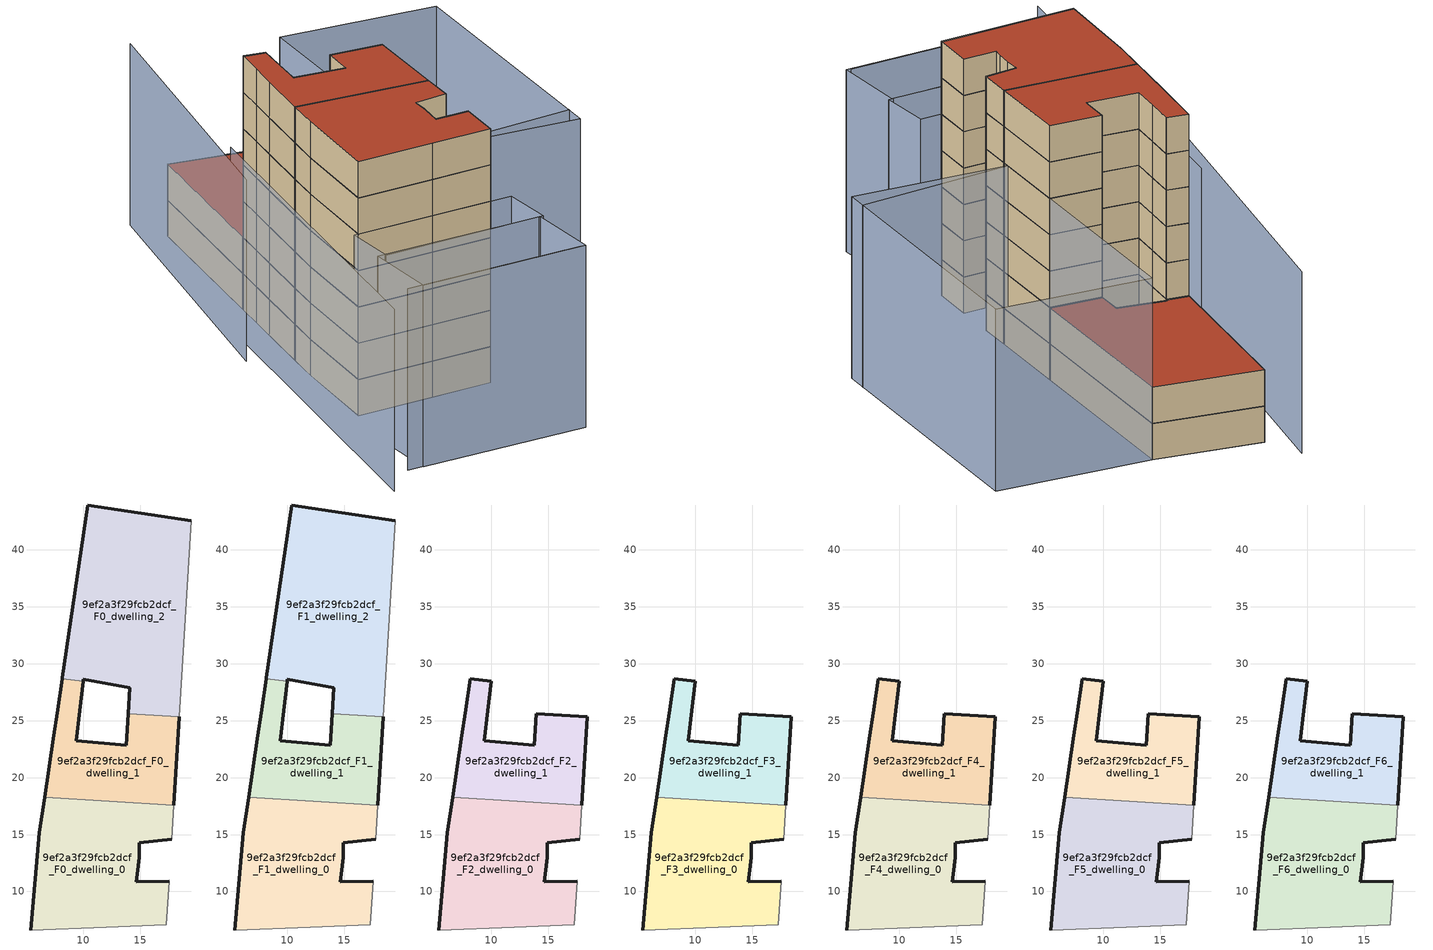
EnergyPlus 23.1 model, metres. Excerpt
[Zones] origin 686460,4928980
9ef2a3f29fcb2dcf_F0_dwelling_0
 floor ground (EU_floor_Construction): 17.28,7.08 17.55,10.92 14.66,10.83 14.71,11.51 14.89,13.01 14.92,14.29 17.76,14.59 17.94,17.57 6.6,18.27 6.15,15.14 5.39,6.62 12.02,6.88 z0
 wall outside (EU_wall_Construction): 17.76,14.59 14.92,14.29 14.89,13.01 14.71,11.51 14.66,10.83 17.55,10.92 / 5.39,6.62 6.15,15.14 6.6,18.27 z0:3
 wall adiabatic (EU_wall_Construction): 17.94,17.57 17.76,14.59 / 17.55,10.92 17.28,7.08 12.02,6.88 5.39,6.62 z0:3
 wall to 9ef2a3f29fcb2dcf_F0_dwelling_1 (EU_wall_Construction): 6.6,18.27 17.94,17.57 z0:3
9ef2a3f29fcb2dcf_F0_dwelling_1
 floor ground (EU_floor_Construction): 17.94,17.57 18.41,25.32 13.93,25.59 13.75,22.82 9.36,23.21 9.67,25.85 9.98,28.44 9.97,28.44 8.13,28.68 7.73,25.97 7.36,23.4 6.6,18.27 z0
 wall outside (EU_wall_Construction): 18.41,25.32 17.94,17.57 / 6.6,18.27 7.36,23.4 7.73,25.97 8.13,28.68 / 9.98,28.44 9.67,25.85 9.36,23.21 13.75,22.82 13.93,25.59 z0:3
 wall to 9ef2a3f29fcb2dcf_F0_dwelling_2 (EU_wall_Construction): 13.93,25.59 18.41,25.32 / 8.13,28.68 9.97,28.44 9.98,28.44 z0:3
9ef2a3f29fcb2dcf_F0_dwelling_2
 floor ground (EU_floor_Construction): 18.41,25.32 19.47,42.55 10.37,43.92 8.14,28.74 8.13,28.68 9.97,28.44 9.98,28.44 10,28.61 14.09,27.9 13.93,25.59 z0
 wall outside (EU_wall_Construction): 13.93,25.59 14.09,27.9 10,28.61 9.98,28.44 / 8.13,28.68 8.14,28.74 10.37,43.92 19.47,42.55 z0:3
 wall adiabatic (EU_wall_Construction): 19.47,42.55 18.41,25.32 z0:3
9ef2a3f29fcb2dcf_F1_dwelling_0
 floor to 9ef2a3f29fcb2dcf_F0_dwelling_0 (EU_floor_Construction): 17.28,7.08 17.55,10.92 14.66,10.83 14.71,11.51 14.89,13.01 14.92,14.29 17.76,14.59 17.94,17.57 6.6,18.27 6.15,15.14 5.39,6.62 12.02,6.88 z3
 wall outside (EU_wall_Construction): 17.76,14.59 14.92,14.29 14.89,13.01 14.71,11.51 14.66,10.83 17.55,10.92 / 5.39,6.62 6.15,15.14 6.6,18.27 z3:6
 wall adiabatic (EU_wall_Construction): 17.94,17.57 17.76,14.59 / 17.55,10.92 17.28,7.08 12.02,6.88 5.39,6.62 z3:6
 wall to 9ef2a3f29fcb2dcf_F1_dwelling_1 (EU_wall_Construction): 6.6,18.27 17.94,17.57 z3:6
9ef2a3f29fcb2dcf_F1_dwelling_1
 floor to 9ef2a3f29fcb2dcf_F0_dwelling_1 (EU_floor_Construction): 17.94,17.57 18.41,25.32 13.93,25.59 13.75,22.82 9.36,23.21 9.67,25.85 9.98,28.44 9.97,28.44 8.13,28.68 7.73,25.97 7.36,23.4 6.6,18.27 z3
 wall outside (EU_wall_Construction): 18.41,25.32 17.94,17.57 / 6.6,18.27 7.36,23.4 7.73,25.97 8.13,28.68 / 9.98,28.44 9.67,25.85 9.36,23.21 13.75,22.82 13.93,25.59 z3:6
 wall to 9ef2a3f29fcb2dcf_F1_dwelling_2 (EU_wall_Construction): 13.93,25.59 18.41,25.32 / 8.13,28.68 9.97,28.44 9.98,28.44 z3:6
9ef2a3f29fcb2dcf_F1_dwelling_2
 floor to 9ef2a3f29fcb2dcf_F0_dwelling_2 (EU_floor_Construction): 18.41,25.32 19.47,42.55 10.37,43.92 8.14,28.74 8.13,28.68 9.97,28.44 9.98,28.44 10,28.61 14.09,27.9 13.93,25.59 z3
 wall outside (EU_wall_Construction): 13.93,25.59 14.09,27.9 10,28.61 9.98,28.44 / 8.13,28.68 8.14,28.74 10.37,43.92 19.47,42.55 z3:6
 wall adiabatic (EU_wall_Construction): 19.47,42.55 18.41,25.32 z3:6
 roof outside (EU_roof_Construction): 19.47,42.55 18.41,25.32 13.93,25.59 14.09,27.9 10,28.61 9.98,28.44 9.97,28.44 8.13,28.68 8.14,28.74 10.37,43.92 z6
9ef2a3f29fcb2dcf_F2_dwelling_0
 floor to 9ef2a3f29fcb2dcf_F1_dwelling_0 (EU_floor_Construction): 17.28,7.08 17.55,10.92 14.66,10.83 14.71,11.51 14.89,13.01 14.92,14.29 17.76,14.59 17.94,17.57 6.6,18.27 6.15,15.14 5.39,6.62 12.02,6.88 z6
 wall outside (EU_wall_Construction): 17.76,14.59 14.92,14.29 14.89,13.01 14.71,11.51 14.66,10.83 17.55,10.92 / 5.39,6.62 6.15,15.14 6.6,18.27 z6:9
 wall adiabatic (EU_wall_Construction): 17.94,17.57 17.76,14.59 / 17.55,10.92 17.28,7.08 12.02,6.88 5.39,6.62 z6:9
 wall to 9ef2a3f29fcb2dcf_F2_dwelling_1 (EU_wall_Construction): 6.6,18.27 17.94,17.57 z6:9
9ef2a3f29fcb2dcf_F2_dwelling_1
 floor to 9ef2a3f29fcb2dcf_F1_dwelling_1 (EU_floor_Construction): 17.94,17.57 18.41,25.32 13.93,25.59 13.75,22.82 9.36,23.21 9.67,25.85 9.98,28.44 9.97,28.44 8.13,28.68 7.73,25.97 7.36,23.4 6.6,18.27 z6
 wall outside (EU_wall_Construction): 6.6,18.27 7.36,23.4 7.73,25.97 8.13,28.68 9.97,28.44 9.98,28.44 9.67,25.85 9.36,23.21 13.75,22.82 13.93,25.59 18.41,25.32 17.94,17.57 z6:9
9ef2a3f29fcb2dcf_F3_dwelling_0
 floor to 9ef2a3f29fcb2dcf_F2_dwelling_0 (EU_floor_Construction): 17.28,7.08 17.55,10.92 14.66,10.83 14.71,11.51 14.89,13.01 14.92,14.29 17.76,14.59 17.94,17.57 6.6,18.27 6.15,15.14 5.39,6.62 12.02,6.88 z9
 wall outside (EU_wall_Construction): 17.76,14.59 14.92,14.29 14.89,13.01 14.71,11.51 14.66,10.83 17.55,10.92 / 5.39,6.62 6.15,15.14 6.6,18.27 z9:12
 wall adiabatic (EU_wall_Construction): 17.94,17.57 17.76,14.59 / 17.55,10.92 17.28,7.08 12.02,6.88 5.39,6.62 z9:12
 wall to 9ef2a3f29fcb2dcf_F3_dwelling_1 (EU_wall_Construction): 6.6,18.27 17.94,17.57 z9:12
9ef2a3f29fcb2dcf_F3_dwelling_1
 floor to 9ef2a3f29fcb2dcf_F2_dwelling_1 (EU_floor_Construction): 17.94,17.57 18.41,25.32 13.93,25.59 13.75,22.82 9.36,23.21 9.67,25.85 9.98,28.44 9.97,28.44 8.13,28.68 7.73,25.97 7.36,23.4 6.6,18.27 z9
 wall outside (EU_wall_Construction): 6.6,18.27 7.36,23.4 7.73,25.97 8.13,28.68 9.97,28.44 9.98,28.44 9.67,25.85 9.36,23.21 13.75,22.82 13.93,25.59 18.41,25.32 17.94,17.57 z9:12
9ef2a3f29fcb2dcf_F4_dwelling_0
 floor to 9ef2a3f29fcb2dcf_F3_dwelling_0 (EU_floor_Construction): 17.28,7.08 17.55,10.92 14.66,10.83 14.71,11.51 14.89,13.01 14.92,14.29 17.76,14.59 17.94,17.57 6.6,18.27 6.15,15.14 5.39,6.62 12.02,6.88 z12
 wall outside (EU_wall_Construction): 17.76,14.59 14.92,14.29 14.89,13.01 14.71,11.51 14.66,10.83 17.55,10.92 / 5.39,6.62 6.15,15.14 6.6,18.27 z12:15
 wall adiabatic (EU_wall_Construction): 17.94,17.57 17.76,14.59 / 17.55,10.92 17.28,7.08 12.02,6.88 5.39,6.62 z12:15
 wall to 9ef2a3f29fcb2dcf_F4_dwelling_1 (EU_wall_Construction): 6.6,18.27 17.94,17.57 z12:15
9ef2a3f29fcb2dcf_F4_dwelling_1
 floor to 9ef2a3f29fcb2dcf_F3_dwelling_1 (EU_floor_Construction): 17.94,17.57 18.41,25.32 13.93,25.59 13.75,22.82 9.36,23.21 9.67,25.85 9.98,28.44 9.97,28.44 8.13,28.68 7.73,25.97 7.36,23.4 6.6,18.27 z12
 wall outside (EU_wall_Construction): 6.6,18.27 7.36,23.4 7.73,25.97 8.13,28.68 9.97,28.44 9.98,28.44 9.67,25.85 9.36,23.21 13.75,22.82 13.93,25.59 18.41,25.32 17.94,17.57 z12:15
9ef2a3f29fcb2dcf_F5_dwelling_0
 floor to 9ef2a3f29fcb2dcf_F4_dwelling_0 (EU_floor_Construction): 17.28,7.08 17.55,10.92 14.66,10.83 14.71,11.51 14.89,13.01 14.92,14.29 17.76,14.59 17.94,17.57 6.6,18.27 6.15,15.14 5.39,6.62 12.02,6.88 z15
 wall outside (EU_wall_Construction): 17.76,14.59 14.92,14.29 14.89,13.01 14.71,11.51 14.66,10.83 17.55,10.92 / 5.39,6.62 6.15,15.14 6.6,18.27 z15:18
 wall adiabatic (EU_wall_Construction): 17.94,17.57 17.76,14.59 / 17.55,10.92 17.28,7.08 12.02,6.88 5.39,6.62 z15:18
 wall to 9ef2a3f29fcb2dcf_F5_dwelling_1 (EU_wall_Construction): 6.6,18.27 17.94,17.57 z15:18
9ef2a3f29fcb2dcf_F5_dwelling_1
 floor to 9ef2a3f29fcb2dcf_F4_dwelling_1 (EU_floor_Construction): 17.94,17.57 18.41,25.32 13.93,25.59 13.75,22.82 9.36,23.21 9.67,25.85 9.98,28.44 9.97,28.44 8.13,28.68 7.73,25.97 7.36,23.4 6.6,18.27 z15
 wall outside (EU_wall_Construction): 6.6,18.27 7.36,23.4 7.73,25.97 8.13,28.68 9.97,28.44 9.98,28.44 9.67,25.85 9.36,23.21 13.75,22.82 13.93,25.59 18.41,25.32 17.94,17.57 z15:18
9ef2a3f29fcb2dcf_F6_dwelling_0
 floor to 9ef2a3f29fcb2dcf_F5_dwelling_0 (EU_floor_Construction): 17.28,7.08 17.55,10.92 14.66,10.83 14.71,11.51 14.89,13.01 14.92,14.29 17.76,14.59 17.94,17.57 6.6,18.27 6.15,15.14 5.39,6.62 12.02,6.88 z18
 wall outside (EU_wall_Construction): 17.76,14.59 14.92,14.29 14.89,13.01 14.71,11.51 14.66,10.83 17.55,10.92 / 5.39,6.62 6.15,15.14 6.6,18.27 z18:21
 wall adiabatic (EU_wall_Construction): 17.94,17.57 17.76,14.59 / 17.55,10.92 17.28,7.08 12.02,6.88 5.39,6.62 z18:21
 wall to 9ef2a3f29fcb2dcf_F6_dwelling_1 (EU_wall_Construction): 6.6,18.27 17.94,17.57 z18:21
 roof outside (EU_roof_Construction): 17.94,17.57 17.76,14.59 14.92,14.29 14.89,13.01 14.71,11.51 14.66,10.83 17.55,10.92 17.28,7.08 12.02,6.88 5.39,6.62 6.15,15.14 6.6,18.27 z21
9ef2a3f29fcb2dcf_F6_dwelling_1
 floor to 9ef2a3f29fcb2dcf_F5_dwelling_1 (EU_floor_Construction): 17.94,17.57 18.41,25.32 13.93,25.59 13.75,22.82 9.36,23.21 9.67,25.85 9.98,28.44 9.97,28.44 8.13,28.68 7.73,25.97 7.36,23.4 6.6,18.27 z18
 wall outside (EU_wall_Construction): 6.6,18.27 7.36,23.4 7.73,25.97 8.13,28.68 9.97,28.44 9.98,28.44 9.67,25.85 9.36,23.21 13.75,22.82 13.93,25.59 18.41,25.32 17.94,17.57 z18:21
 roof outside (EU_roof_Construction): 18.41,25.32 17.94,17.57 6.6,18.27 7.36,23.4 7.73,25.97 8.13,28.68 9.97,28.44 9.98,28.44 9.67,25.85 9.36,23.21 13.75,22.82 13.93,25.59 z21
shading: 3.32,-4.32 18.79,-3.88 / 16.43,18.14 31.35,19.29 / 5.53,26.04 0.44,-7.25 / 9.03,47.18 3.34,20.03 / 4.52,2.26 19.03,2.63 / 19.03,2.63 19.2,-3.92 / 19.2,-3.92 4.69,-4.29 / 4.69,-4.29 4.52,2.26 / 5,6.61 19.12,7.15 / 19.12,7.15 19.3,2.64 / 19.3,2.64 5.17,2.1 / 5.17,2.1 5,6.61 / 17.96,18.26 19.47,42.55 / 19.47,42.55 32.74,41.72 / 32.74,41.72 31.23,17.43 / 31.23,17.43 17.96,18.26 z0:15
[Building]
EU S2 Campaign: North Axis=0; Terrain=City; Solar Distribution=FullExterior
[Site:Location]
Bologna: Latitude=44.5; Longitude=11.25; Time Zone=1; Elevation=37
[SizingPeriod:WeatherFileDays]
AnnualSizingPeriod: Begin Month=1; Begin Day of Month=1; End Month=12; End Day of Month=31; Day of Week for Start Day=Monday; Use Weather File Daylight Saving Period=No; Use Weather File Rain and Snow Indicators=No
[MATERIAL]
EU_InternalMass_Material: Roughness=MediumRough; Thickness=0.1; Conductivity=1; Density=1800; Specific Heat=900; Thermal Absorptance=0.9; Solar Absorptance=0.7; Visible Absorptance=0.7
[MATERIAL:NOMASS] Roughness=MediumRough; Thermal Absorptance=0.9; Solar Absorptance=0.7; Visible Absorptance=0.7
Name | Thermal Resistance
EU_wall_NoMass | 0.905828
EU_roof_NoMass | 0.37593
EU_floor_NoMass | 0.67114
[CONSTRUCTION]
EU_wall_Construction: EU_wall_NoMass
EU_roof_Construction: EU_roof_NoMass
EU_floor_Construction: EU_floor_NoMass
EU_InternalMass_Construction: EU_InternalMass_Material
[ZONE] Type=1; Multiplier=1; Ceiling Height=autocalculate; Floor Area=autocalculate; Part of Total Floor Area=Yes
Name | Volume
9ef2a3f29fcb2dcf_F0_dwelling_0 | 358.36
9ef2a3f29fcb2dcf_F1_dwelling_0; 9ef2a3f29fcb2dcf_F2_dwelling_0; 9ef2a3f29fcb2dcf_F3_dwelling_0; 9ef2a3f29fcb2dcf_F4_dwelling_0; 9ef2a3f29fcb2dcf_F5_dwelling_0; 9ef2a3f29fcb2dcf_F6_dwelling_0 | 358.358
9ef2a3f29fcb2dcf_F0_dwelling_1 | 236.473
9ef2a3f29fcb2dcf_F1_dwelling_1; 9ef2a3f29fcb2dcf_F2_dwelling_1; 9ef2a3f29fcb2dcf_F3_dwelling_1; 9ef2a3f29fcb2dcf_F4_dwelling_1; 9ef2a3f29fcb2dcf_F5_dwelling_1; 9ef2a3f29fcb2dcf_F6_dwelling_1 | 236.476
9ef2a3f29fcb2dcf_F0_dwelling_2 | 480.245
9ef2a3f29fcb2dcf_F1_dwelling_2 | 480.244
[INTERNALMASS] Construction=EU_InternalMass_Construction
Name | Zone or ZoneList | Surface Area
9ef2a3f29fcb2dcf_F0_dwelling_0_EU_InternalMass | 9ef2a3f29fcb2dcf_F0_dwelling_0 | 119.453
9ef2a3f29fcb2dcf_F0_dwelling_1_EU_InternalMass | 9ef2a3f29fcb2dcf_F0_dwelling_1 | 78.8265
9ef2a3f29fcb2dcf_F0_dwelling_2_EU_InternalMass | 9ef2a3f29fcb2dcf_F0_dwelling_2 | 160.081
9ef2a3f29fcb2dcf_F1_dwelling_0_EU_InternalMass | 9ef2a3f29fcb2dcf_F1_dwelling_0 | 119.453
9ef2a3f29fcb2dcf_F1_dwelling_1_EU_InternalMass | 9ef2a3f29fcb2dcf_F1_dwelling_1 | 78.8265
9ef2a3f29fcb2dcf_F1_dwelling_2_EU_InternalMass | 9ef2a3f29fcb2dcf_F1_dwelling_2 | 160.081
9ef2a3f29fcb2dcf_F2_dwelling_0_EU_InternalMass | 9ef2a3f29fcb2dcf_F2_dwelling_0 | 178.564
9ef2a3f29fcb2dcf_F2_dwelling_1_EU_InternalMass | 9ef2a3f29fcb2dcf_F2_dwelling_1 | 179.795
9ef2a3f29fcb2dcf_F3_dwelling_0_EU_InternalMass | 9ef2a3f29fcb2dcf_F3_dwelling_0 | 178.564
9ef2a3f29fcb2dcf_F3_dwelling_1_EU_InternalMass | 9ef2a3f29fcb2dcf_F3_dwelling_1 | 179.795
9ef2a3f29fcb2dcf_F4_dwelling_0_EU_InternalMass | 9ef2a3f29fcb2dcf_F4_dwelling_0 | 178.564
9ef2a3f29fcb2dcf_F4_dwelling_1_EU_InternalMass | 9ef2a3f29fcb2dcf_F4_dwelling_1 | 179.795
9ef2a3f29fcb2dcf_F5_dwelling_0_EU_InternalMass | 9ef2a3f29fcb2dcf_F5_dwelling_0 | 178.564
9ef2a3f29fcb2dcf_F5_dwelling_1_EU_InternalMass | 9ef2a3f29fcb2dcf_F5_dwelling_1 | 179.795
9ef2a3f29fcb2dcf_F6_dwelling_0_EU_InternalMass | 9ef2a3f29fcb2dcf_F6_dwelling_0 | 178.564
9ef2a3f29fcb2dcf_F6_dwelling_1_EU_InternalMass | 9ef2a3f29fcb2dcf_F6_dwelling_1 | 179.795
[OTHEREQUIPMENT] Fuel Type=Electricity; Design Level Calculation Method=Watts/Area; Power per Zone Floor Area=1; Fraction Latent=0; Fraction Radiant=0; Fraction Lost=0; Carbon Dioxide Generation Rate=0; EndUse Subcategory=EU_Step8_InternalGains
Name | Zone or ZoneList or Space or SpaceList | Schedule
EU_Step8_InternalGain_9ef2a3f29fcb2dcf_F0_dwelling_0_f000 | 9ef2a3f29fcb2dcf_F0_dwelling_0 | EU_Step8_GainSchedule_9ef2a3f29fcb2dcf_F0_dwelling_0_f000
EU_Step8_InternalGain_9ef2a3f29fcb2dcf_F0_dwelling_1_f000 | 9ef2a3f29fcb2dcf_F0_dwelling_1 | EU_Step8_GainSchedule_9ef2a3f29fcb2dcf_F0_dwelling_1_f000
EU_Step8_InternalGain_9ef2a3f29fcb2dcf_F0_dwelling_2_f000 | 9ef2a3f29fcb2dcf_F0_dwelling_2 | EU_Step8_GainSchedule_9ef2a3f29fcb2dcf_F0_dwelling_2_f000
EU_Step8_InternalGain_9ef2a3f29fcb2dcf_F1_dwelling_0_f000 | 9ef2a3f29fcb2dcf_F1_dwelling_0 | EU_Step8_GainSchedule_9ef2a3f29fcb2dcf_F1_dwelling_0_f000
EU_Step8_InternalGain_9ef2a3f29fcb2dcf_F1_dwelling_1_f000 | 9ef2a3f29fcb2dcf_F1_dwelling_1 | EU_Step8_GainSchedule_9ef2a3f29fcb2dcf_F1_dwelling_1_f000
EU_Step8_InternalGain_9ef2a3f29fcb2dcf_F1_dwelling_2_f000 | 9ef2a3f29fcb2dcf_F1_dwelling_2 | EU_Step8_GainSchedule_9ef2a3f29fcb2dcf_F1_dwelling_2_f000
EU_Step8_InternalGain_9ef2a3f29fcb2dcf_F2_dwelling_0_f000 | 9ef2a3f29fcb2dcf_F2_dwelling_0 | EU_Step8_GainSchedule_9ef2a3f29fcb2dcf_F2_dwelling_0_f000
EU_Step8_InternalGain_9ef2a3f29fcb2dcf_F2_dwelling_1_f000 | 9ef2a3f29fcb2dcf_F2_dwelling_1 | EU_Step8_GainSchedule_9ef2a3f29fcb2dcf_F2_dwelling_1_f000
EU_Step8_InternalGain_9ef2a3f29fcb2dcf_F3_dwelling_0_f000 | 9ef2a3f29fcb2dcf_F3_dwelling_0 | EU_Step8_GainSchedule_9ef2a3f29fcb2dcf_F3_dwelling_0_f000
EU_Step8_InternalGain_9ef2a3f29fcb2dcf_F3_dwelling_1_f000 | 9ef2a3f29fcb2dcf_F3_dwelling_1 | EU_Step8_GainSchedule_9ef2a3f29fcb2dcf_F3_dwelling_1_f000
EU_Step8_InternalGain_9ef2a3f29fcb2dcf_F4_dwelling_0_f000 | 9ef2a3f29fcb2dcf_F4_dwelling_0 | EU_Step8_GainSchedule_9ef2a3f29fcb2dcf_F4_dwelling_0_f000
EU_Step8_InternalGain_9ef2a3f29fcb2dcf_F4_dwelling_1_f000 | 9ef2a3f29fcb2dcf_F4_dwelling_1 | EU_Step8_GainSchedule_9ef2a3f29fcb2dcf_F4_dwelling_1_f000
EU_Step8_InternalGain_9ef2a3f29fcb2dcf_F5_dwelling_0_f000 | 9ef2a3f29fcb2dcf_F5_dwelling_0 | EU_Step8_GainSchedule_9ef2a3f29fcb2dcf_F5_dwelling_0_f000
EU_Step8_InternalGain_9ef2a3f29fcb2dcf_F5_dwelling_1_f000 | 9ef2a3f29fcb2dcf_F5_dwelling_1 | EU_Step8_GainSchedule_9ef2a3f29fcb2dcf_F5_dwelling_1_f000
EU_Step8_InternalGain_9ef2a3f29fcb2dcf_F6_dwelling_0_f000 | 9ef2a3f29fcb2dcf_F6_dwelling_0 | EU_Step8_GainSchedule_9ef2a3f29fcb2dcf_F6_dwelling_0_f000
EU_Step8_InternalGain_9ef2a3f29fcb2dcf_F6_dwelling_1_f000 | 9ef2a3f29fcb2dcf_F6_dwelling_1 | EU_Step8_GainSchedule_9ef2a3f29fcb2dcf_F6_dwelling_1_f000
[ZONEVENTILATION:DESIGNFLOWRATE] Schedule=EU_AlwaysOn; Design Flow Rate Calculation Method=AirChanges/Hour; Air Changes per Hour=0.73129; Ventilation Type=Natural; Fan Pressure Rise=0; Fan Total Efficiency=1; Constant Term Coefficient=1; Temperature Term Coefficient=0; Velocity Term Coefficient=0; Velocity Squared Term Coefficient=0; Minimum Indoor Temperature=-100; Maximum Indoor Temperature=100; Delta Temperature=-100; Minimum Outdoor Temperature=-100; Maximum Outdoor Temperature=100; Maximum Wind Speed=40
Name | Zone or ZoneList or Space or SpaceList
EU_ConstantAir_9ef2a3f29fcb2dcf_F0_dwelling_0 | 9ef2a3f29fcb2dcf_F0_dwelling_0
EU_ConstantAir_9ef2a3f29fcb2dcf_F0_dwelling_1 | 9ef2a3f29fcb2dcf_F0_dwelling_1
EU_ConstantAir_9ef2a3f29fcb2dcf_F0_dwelling_2 | 9ef2a3f29fcb2dcf_F0_dwelling_2
EU_ConstantAir_9ef2a3f29fcb2dcf_F1_dwelling_0 | 9ef2a3f29fcb2dcf_F1_dwelling_0
EU_ConstantAir_9ef2a3f29fcb2dcf_F1_dwelling_1 | 9ef2a3f29fcb2dcf_F1_dwelling_1
EU_ConstantAir_9ef2a3f29fcb2dcf_F1_dwelling_2 | 9ef2a3f29fcb2dcf_F1_dwelling_2
EU_ConstantAir_9ef2a3f29fcb2dcf_F2_dwelling_0 | 9ef2a3f29fcb2dcf_F2_dwelling_0
EU_ConstantAir_9ef2a3f29fcb2dcf_F2_dwelling_1 | 9ef2a3f29fcb2dcf_F2_dwelling_1
EU_ConstantAir_9ef2a3f29fcb2dcf_F3_dwelling_0 | 9ef2a3f29fcb2dcf_F3_dwelling_0
EU_ConstantAir_9ef2a3f29fcb2dcf_F3_dwelling_1 | 9ef2a3f29fcb2dcf_F3_dwelling_1
EU_ConstantAir_9ef2a3f29fcb2dcf_F4_dwelling_0 | 9ef2a3f29fcb2dcf_F4_dwelling_0
EU_ConstantAir_9ef2a3f29fcb2dcf_F4_dwelling_1 | 9ef2a3f29fcb2dcf_F4_dwelling_1
EU_ConstantAir_9ef2a3f29fcb2dcf_F5_dwelling_0 | 9ef2a3f29fcb2dcf_F5_dwelling_0
EU_ConstantAir_9ef2a3f29fcb2dcf_F5_dwelling_1 | 9ef2a3f29fcb2dcf_F5_dwelling_1
EU_ConstantAir_9ef2a3f29fcb2dcf_F6_dwelling_0 | 9ef2a3f29fcb2dcf_F6_dwelling_0
EU_ConstantAir_9ef2a3f29fcb2dcf_F6_dwelling_1 | 9ef2a3f29fcb2dcf_F6_dwelling_1
[HVACTEMPLATE:THERMOSTAT] Constant Heating Setpoint=20; Constant Cooling Setpoint=50
EU_HeatOnly_9ef2a3f29fcb2dcf_F0_dwelling_0; EU_HeatOnly_9ef2a3f29fcb2dcf_F0_dwelling_1; EU_HeatOnly_9ef2a3f29fcb2dcf_F0_dwelling_2; EU_HeatOnly_9ef2a3f29fcb2dcf_F1_dwelling_0; EU_HeatOnly_9ef2a3f29fcb2dcf_F1_dwelling_1; EU_HeatOnly_9ef2a3f29fcb2dcf_F1_dwelling_2; EU_HeatOnly_9ef2a3f29fcb2dcf_F2_dwelling_0; EU_HeatOnly_9ef2a3f29fcb2dcf_F2_dwelling_1; EU_HeatOnly_9ef2a3f29fcb2dcf_F3_dwelling_0; EU_HeatOnly_9ef2a3f29fcb2dcf_F3_dwelling_1; EU_HeatOnly_9ef2a3f29fcb2dcf_F4_dwelling_0; EU_HeatOnly_9ef2a3f29fcb2dcf_F4_dwelling_1; EU_HeatOnly_9ef2a3f29fcb2dcf_F5_dwelling_0; EU_HeatOnly_9ef2a3f29fcb2dcf_F5_dwelling_1; EU_HeatOnly_9ef2a3f29fcb2dcf_F6_dwelling_0; EU_HeatOnly_9ef2a3f29fcb2dcf_F6_dwelling_1
[HVACTEMPLATE:ZONE:IDEALLOADSAIRSYSTEM] System Availability Schedule=EU_AlwaysOn; Maximum Heating Supply Air Temperature=50; Minimum Cooling Supply Air Temperature=13; Maximum Heating Supply Air Humidity Ratio=0.0156; Minimum Cooling Supply Air Humidity Ratio=0.0077; Heating Limit=NoLimit; Cooling Limit=NoLimit; Heating Availability Schedule=EU_AlwaysOn; Cooling Availability Schedule=EU_CoolingOff; Dehumidification Control Type=ConstantSensibleHeatRatio; Cooling Sensible Heat Ratio=0.7; Dehumidification Setpoint=60; Humidification Control Type=None; Humidification Setpoint=30; Outdoor Air Method=None; Outdoor Air Flow Rate per Person=0.00944; Outdoor Air Flow Rate per Zone Floor Area=0; Outdoor Air Flow Rate per Zone=0; Demand Controlled Ventilation Type=None; Outdoor Air Economizer Type=NoEconomizer; Heat Recovery Type=None; Sensible Heat Recovery Effectiveness=0.7; Latent Heat Recovery Effectiveness=0.65
Name | Template Thermostat
9ef2a3f29fcb2dcf_F0_dwelling_0 | EU_HeatOnly_9ef2a3f29fcb2dcf_F0_dwelling_0
9ef2a3f29fcb2dcf_F0_dwelling_1 | EU_HeatOnly_9ef2a3f29fcb2dcf_F0_dwelling_1
9ef2a3f29fcb2dcf_F0_dwelling_2 | EU_HeatOnly_9ef2a3f29fcb2dcf_F0_dwelling_2
9ef2a3f29fcb2dcf_F1_dwelling_0 | EU_HeatOnly_9ef2a3f29fcb2dcf_F1_dwelling_0
9ef2a3f29fcb2dcf_F1_dwelling_1 | EU_HeatOnly_9ef2a3f29fcb2dcf_F1_dwelling_1
9ef2a3f29fcb2dcf_F1_dwelling_2 | EU_HeatOnly_9ef2a3f29fcb2dcf_F1_dwelling_2
9ef2a3f29fcb2dcf_F2_dwelling_0 | EU_HeatOnly_9ef2a3f29fcb2dcf_F2_dwelling_0
9ef2a3f29fcb2dcf_F2_dwelling_1 | EU_HeatOnly_9ef2a3f29fcb2dcf_F2_dwelling_1
9ef2a3f29fcb2dcf_F3_dwelling_0 | EU_HeatOnly_9ef2a3f29fcb2dcf_F3_dwelling_0
9ef2a3f29fcb2dcf_F3_dwelling_1 | EU_HeatOnly_9ef2a3f29fcb2dcf_F3_dwelling_1
9ef2a3f29fcb2dcf_F4_dwelling_0 | EU_HeatOnly_9ef2a3f29fcb2dcf_F4_dwelling_0
9ef2a3f29fcb2dcf_F4_dwelling_1 | EU_HeatOnly_9ef2a3f29fcb2dcf_F4_dwelling_1
9ef2a3f29fcb2dcf_F5_dwelling_0 | EU_HeatOnly_9ef2a3f29fcb2dcf_F5_dwelling_0
9ef2a3f29fcb2dcf_F5_dwelling_1 | EU_HeatOnly_9ef2a3f29fcb2dcf_F5_dwelling_1
9ef2a3f29fcb2dcf_F6_dwelling_0 | EU_HeatOnly_9ef2a3f29fcb2dcf_F6_dwelling_0
9ef2a3f29fcb2dcf_F6_dwelling_1 | EU_HeatOnly_9ef2a3f29fcb2dcf_F6_dwelling_1
[SIZING:ZONE] Zone Cooling Design Supply Air Temperature Input Method=SupplyAirTemperature; Zone Cooling Design Supply Air Temperature=13; Zone Heating Design Supply Air Temperature Input Method=SupplyAirTemperature; Zone Heating Design Supply Air Temperature=50; Zone Cooling Design Supply Air Humidity Ratio=0.008; Zone Heating Design Supply Air Humidity Ratio=0.008; Cooling Design Air Flow Method=DesignDay; Cooling Design Air Flow Rate=0; Cooling Minimum Air Flow per Zone Floor Area=0.000762; Cooling Minimum Air Flow=0; Cooling Minimum Air Flow Fraction=0.2; Heating Design Air Flow Method=DesignDay; Heating Design Air Flow Rate=0; Heating Maximum Air Flow per Zone Floor Area=0.002032; Heating Maximum Air Flow=0.141576; Heating Maximum Air Flow Fraction=0.3; Account for Dedicated Outdoor Air System=No; Dedicated Outdoor Air System Control Strategy=NeutralSupplyAir; Dedicated Outdoor Air Low Setpoint Temperature for Design=autosize; Dedicated Outdoor Air High Setpoint Temperature for Design=autosize; Zone Load Sizing Method=Sensible Load Only No Latent Load; Zone Latent Cooling Design Supply Air Humidity Ratio Input Method=HumidityRatioDifference; Zone Cooling Design Supply Air Humidity Ratio Difference=0.005; Zone Latent Heating Design Supply Air Humidity Ratio Input Method=HumidityRatioDifference; Zone Humidification Design Supply Air Humidity Ratio Difference=0.005
9ef2a3f29fcb2dcf_F0_dwelling_0; 9ef2a3f29fcb2dcf_F0_dwelling_1; 9ef2a3f29fcb2dcf_F0_dwelling_2; 9ef2a3f29fcb2dcf_F1_dwelling_0; 9ef2a3f29fcb2dcf_F1_dwelling_1; 9ef2a3f29fcb2dcf_F1_dwelling_2; 9ef2a3f29fcb2dcf_F2_dwelling_0; 9ef2a3f29fcb2dcf_F2_dwelling_1; 9ef2a3f29fcb2dcf_F3_dwelling_0; 9ef2a3f29fcb2dcf_F3_dwelling_1; 9ef2a3f29fcb2dcf_F4_dwelling_0; 9ef2a3f29fcb2dcf_F4_dwelling_1; 9ef2a3f29fcb2dcf_F5_dwelling_0; 9ef2a3f29fcb2dcf_F5_dwelling_1; 9ef2a3f29fcb2dcf_F6_dwelling_0; 9ef2a3f29fcb2dcf_F6_dwelling_1
[SCHEDULE:CONSTANT]
Name | Hourly Value
EU_AlwaysOn | 1
EU_CoolingOff | 0
[SCHEDULE:FILE] Column Number=1; Rows to Skip at Top=0; Number of Hours of Data=8760; Column Separator=Comma; Interpolate to Timestep=No; Minutes per Item=60; Adjust Schedule for Daylight Savings=Yes
Name | File
EU_Step8_GainSchedule_9ef2a3f29fcb2dcf_F0_dwelling_0_f000 | ../../schedules/9ef2a3f29fcb2dcf/9ef2a3f29fcb2dcf_F0_dwelling_0_f000_gain.csv
EU_Step8_GainSchedule_9ef2a3f29fcb2dcf_F0_dwelling_1_f000 | ../../schedules/9ef2a3f29fcb2dcf/9ef2a3f29fcb2dcf_F0_dwelling_1_f000_gain.csv
EU_Step8_GainSchedule_9ef2a3f29fcb2dcf_F0_dwelling_2_f000 | ../../schedules/9ef2a3f29fcb2dcf/9ef2a3f29fcb2dcf_F0_dwelling_2_f000_gain.csv
EU_Step8_GainSchedule_9ef2a3f29fcb2dcf_F1_dwelling_0_f000 | ../../schedules/9ef2a3f29fcb2dcf/9ef2a3f29fcb2dcf_F1_dwelling_0_f000_gain.csv
EU_Step8_GainSchedule_9ef2a3f29fcb2dcf_F1_dwelling_1_f000 | ../../schedules/9ef2a3f29fcb2dcf/9ef2a3f29fcb2dcf_F1_dwelling_1_f000_gain.csv
EU_Step8_GainSchedule_9ef2a3f29fcb2dcf_F1_dwelling_2_f000 | ../../schedules/9ef2a3f29fcb2dcf/9ef2a3f29fcb2dcf_F1_dwelling_2_f000_gain.csv
EU_Step8_GainSchedule_9ef2a3f29fcb2dcf_F2_dwelling_0_f000 | ../../schedules/9ef2a3f29fcb2dcf/9ef2a3f29fcb2dcf_F2_dwelling_0_f000_gain.csv
EU_Step8_GainSchedule_9ef2a3f29fcb2dcf_F2_dwelling_1_f000 | ../../schedules/9ef2a3f29fcb2dcf/9ef2a3f29fcb2dcf_F2_dwelling_1_f000_gain.csv
EU_Step8_GainSchedule_9ef2a3f29fcb2dcf_F3_dwelling_0_f000 | ../../schedules/9ef2a3f29fcb2dcf/9ef2a3f29fcb2dcf_F3_dwelling_0_f000_gain.csv
EU_Step8_GainSchedule_9ef2a3f29fcb2dcf_F3_dwelling_1_f000 | ../../schedules/9ef2a3f29fcb2dcf/9ef2a3f29fcb2dcf_F3_dwelling_1_f000_gain.csv
EU_Step8_GainSchedule_9ef2a3f29fcb2dcf_F4_dwelling_0_f000 | ../../schedules/9ef2a3f29fcb2dcf/9ef2a3f29fcb2dcf_F4_dwelling_0_f000_gain.csv
EU_Step8_GainSchedule_9ef2a3f29fcb2dcf_F4_dwelling_1_f000 | ../../schedules/9ef2a3f29fcb2dcf/9ef2a3f29fcb2dcf_F4_dwelling_1_f000_gain.csv
EU_Step8_GainSchedule_9ef2a3f29fcb2dcf_F5_dwelling_0_f000 | ../../schedules/9ef2a3f29fcb2dcf/9ef2a3f29fcb2dcf_F5_dwelling_0_f000_gain.csv
EU_Step8_GainSchedule_9ef2a3f29fcb2dcf_F5_dwelling_1_f000 | ../../schedules/9ef2a3f29fcb2dcf/9ef2a3f29fcb2dcf_F5_dwelling_1_f000_gain.csv
EU_Step8_GainSchedule_9ef2a3f29fcb2dcf_F6_dwelling_0_f000 | ../../schedules/9ef2a3f29fcb2dcf/9ef2a3f29fcb2dcf_F6_dwelling_0_f000_gain.csv
EU_Step8_GainSchedule_9ef2a3f29fcb2dcf_F6_dwelling_1_f000 | ../../schedules/9ef2a3f29fcb2dcf/9ef2a3f29fcb2dcf_F6_dwelling_1_f000_gain.csv
